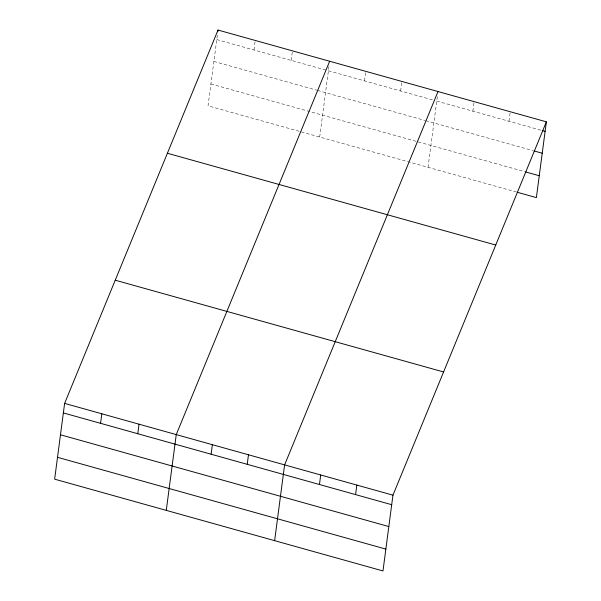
<?xml version="1.0" encoding="UTF-8"?>
<svg xmlns="http://www.w3.org/2000/svg" width="601" height="601" viewBox="0 0 601 601"><rect width="100%" height="100%" fill="white"/><g stroke="black" fill="none" stroke-linecap="round" stroke-linejoin="round"><path stroke-width="0.45" stroke-dasharray="3 2.25" d="M217.337 35.249L208.044 105.829L516.522 192.05M253.975 49.981L255.23 40.455M291.192 60.385L292.447 50.852M319.679 137.028L328.972 66.456M364.522 80.88L365.776 71.354M400.642 90.976L401.896 81.443M428.032 167.318L437.558 95.011M472.874 111.17L474.129 101.637M508.994 121.267L510.249 111.733M216.766 39.583L326.628 70.294M328.401 70.79L434.951 100.57M436.754 101.073L541.501 130.349M213.888 61.445L316.667 90.173M317.553 90.42L424.847 120.41M425.748 120.666L533.2 150.701M210.921 83.967L524.816 171.706"/><path stroke-width="0.9" d="M64.615 403.391L54.638 479.17L382.98 570.95L392.956 495.171L546.362 121.83L218.02 30.05L64.615 403.391L392.956 495.171M100.57 423.329L101.824 413.796M137.779 433.727L139.034 424.201M217.795 31.785L218.02 30.05M166.274 510.377L176.251 434.598L329.656 61.257M211.109 454.228L212.363 444.695M247.229 464.325L248.483 454.792M274.627 540.66L284.604 464.889L438.009 91.54M319.462 484.511L320.716 474.985M355.582 494.608L356.836 485.082M546.362 121.83L536.385 197.609L517.423 192.305M542.403 130.605L545.107 131.364M534.109 150.949L542.23 153.225M525.725 171.961L539.27 175.747M167.394 153.255L495.742 245.035M115.234 280.194L443.583 371.974M63.353 412.925L391.702 504.705M60.476 434.786L388.824 526.566M57.516 457.308L385.857 549.089"/></g></svg>
